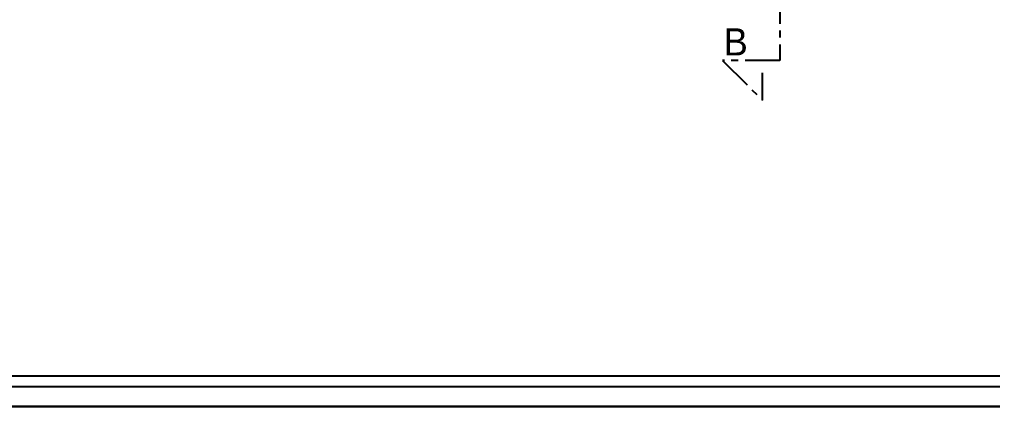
# Model space of a CAD drawing. Header units: millimetres. Extents: x -44462 to 306987, y -116160 to 12874.
# Drawn here: x -8472 to -7578, y -56908 to -56552 of the extents above; entities that cross this region are included whole.
import ezdxf

# ---------------------------------------------------------------- set-up
doc = ezdxf.new("R2010")
doc.units = ezdxf.units.MM
doc.linetypes.add('AXES', pattern=[50.8, 31.75, -6.35, 6.35, -6.35])
for name, color, linetype in [('AVP_HACHURES', 8, 'Continuous'), ('chassis fen.portes', 1, 'Continuous'), ('MURS', 7, 'Continuous')]:
    doc.layers.add(name, color=color, linetype=linetype)
doc.styles.add('century', font='GOTHIC.TTF', dxfattribs={"height": 12})
doc.styles.add('CENTURY GOTHIC', font='GOTHIC.TTF')

# ---------------------------------------------------------------- blocks, each defined once
blk = doc.blocks.new('PETIT CARTOUCHE_HOR')
at = {"color": 1}
for p, q in [((-2100, 1485), (0, 1485)), ((0, 0), (-2090, 0))]:
    blk.add_line(p, q, dxfattribs=at)
at = {"layer": 'chassis fen.portes', "color": 5, "linetype": 'Continuous'}
blk.add_line((-233.46, 28), (-2071.31, 28), dxfattribs=at)
at = {"layer": 'chassis fen.portes', "color": 2, "linetype": 'Continuous'}
blk.add_line((-223.46, 18), (-2081.31, 18), dxfattribs=at)
at = {"layer": 'chassis fen.portes', "color": 1, "linetype": 'Continuous'}
blk.add_line((-2100, 0), (-86.26, 0), dxfattribs=at)
at = {"style": 'CENTURY GOTHIC'}
for tag, p, height in [('DATE', (-210.16, 171.36), 20), ('DOSSIERN°', (-210.16, 111.51), 20), ('COMMENTAIRE', (-210.16, 95.35), 12), ('COMMENTAIRESUITE', (-210.16, 79.7), 12), ('FEUILLEN°', (-221.99, 32.69), 20), ('TOTALFEUILLES', (-181.65, 32.69), 20), ('ÉCH.', (-103.23, 32.69), 12)]:
    blk.add_attdef(tag, p, '', height=height, dxfattribs=at)

msp = doc.modelspace()

# ---------------------------------------------------------------- linework, layer by layer
at = {"layer": 'AVP_HACHURES', "color": 6, "linetype": 'AXES'}
for p, q in [((-7773.77, -56422.91), (-7773.77, -56590.01)), ((-7773.77, -56590.01), (-7826.17, -56590.01)), ((-7826.17, -56590.01), (-7789.69, -56626.48)), ((-7789.69, -56626.48), (-7789.69, -56601.51))]:
    msp.add_line(p, q, dxfattribs=at)

# ---------------------------------------------------------------- block references
at = {"color": 1}
for p in [(-6817.24, -56908.1), (-6817.24, -58393.1)]:
    msp.add_blockref('PETIT CARTOUCHE_HOR', p, dxfattribs=at)

# ---------------------------------------------------------------- texts
at = {"layer": 'MURS', "color": 7, "linetype": 'Continuous', "insert": (-7825.34, -56560.46), "char_height": 25, "width": 155.7943, "attachment_point": 1, "style": 'century'}
msp.add_mtext('B', dxfattribs=at)

doc.saveas('drawing.dxf')
